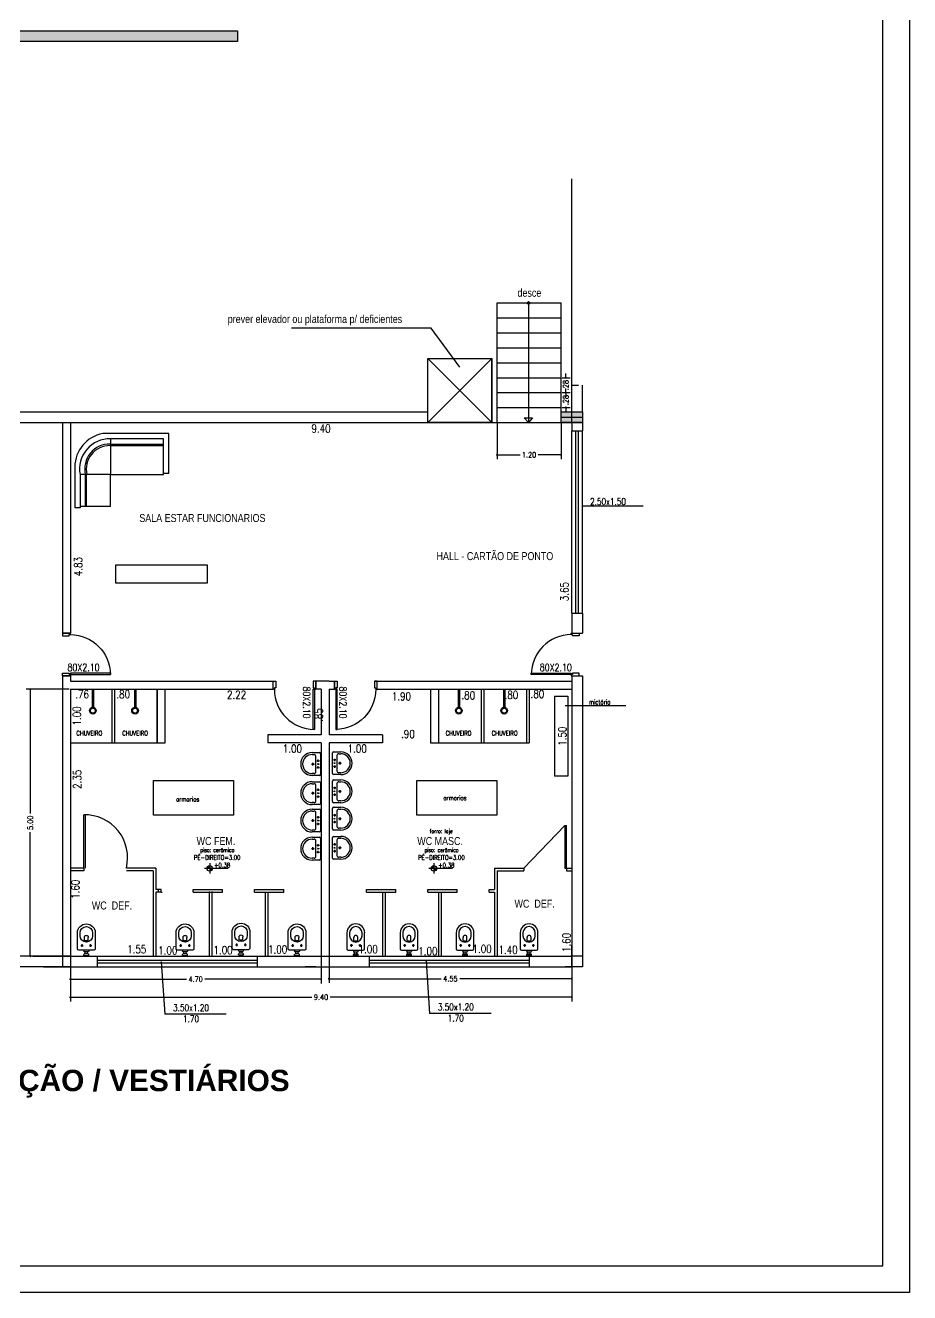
# Model space of a CAD drawing. Extents: x -4780 to 4154, y -1673 to 3208.
# Drawn here: x 701.8 to 718.38, y -482.69 to -458.94 of the extents above; entities that cross this region are included whole.
import ezdxf
from ezdxf.enums import TextEntityAlignment as Align

# ---------------------------------------------------------------- set-up
doc = ezdxf.new("R2010")
doc.units = 0
doc.header["$MEASUREMENT"] = 0
doc.header["$PDMODE"] = 34
doc.linetypes.add('HIDDEN', pattern=[0.375, 0.25, -0.125])
for name, color, linetype in [('BIBLIOT', 1, 'Continuous'), ('COTAS', 5, 'Continuous'), ('FUND-ESTACA20T', 30, 'Continuous'), ('MG', 5, 'Continuous'), ('móveis', 11, 'Continuous'), ('PENA01', 1, 'Continuous'), ('PENA02', 2, 'Continuous'), ('PENA025', 8, 'Continuous'), ('pena06', 4, 'Continuous'), ('PF', 9, 'Continuous'), ('VERMELHA', 10, 'Continuous')]:
    doc.layers.add(name, color=color, linetype=linetype)
doc.layers.add('TEXTO', color=5, linetype='Continuous', lineweight=9)
doc.styles.add('ARIAL', font='txt', dxfattribs={"height": 0.35277})
doc.styles.add('PADRAO_TXT', font='romans.shx')
doc.styles.add('ROMANS', font='romand.shx', dxfattribs={"width": 0.8})
doc.styles.add('STYLE1', font='romand.shx', dxfattribs={"width": 0.8})
doc.dimstyles.new('CORTE100', dxfattribs={"dimtxt": 0.1, "dimasz": 0.04, "dimexe": 0.08, "dimexo": 0.02, "dimgap": 0.05, "dimtad": 0, "dimzin": 4, "dimdsep": 46, "dimtxsty": 'ROMANS', "dimblk1": 'DOT', "dimblk2": 'DOT', "dimsah": 1, "dimcen": 0.09, "dimclrd": 30, "dimclre": 30, "dimclrt": 5, "dimadec": 0, "dimazin": 0, "dimtfac": 1, "dimtofl": 0, "dimtmove": 2, "dimatfit": 3, "dimldrblk": 'DOT', "dimfxl": 1, "dimtolj": 1, "dimtzin": 0, "dimarcsym": 0})
doc.dimstyles.new('INTERNA', dxfattribs={"dimscale": 0, "dimtxt": 0.15, "dimasz": 0.1, "dimexe": 0.1, "dimexo": 0.16, "dimgap": 0.09, "dimtad": 1, "dimzin": 4, "dimdsep": 46, "dimtxsty": 'ROMANS', "dimblk1": 'OBLIQUE', "dimblk2": 'OBLIQUE', "dimsah": 1, "dimcen": 0.09, "dimse1": 1, "dimse2": 1, "dimsd1": 1, "dimsd2": 1, "dimclrd": 4, "dimclre": 4, "dimadec": 0, "dimazin": 0, "dimtfac": 0.666667, "dimtofl": 0, "dimtmove": 2, "dimatfit": 3, "dimldrblk": 'OBLIQUE', "dimfxl": 1, "dimtolj": 1, "dimtzin": 0, "dimarcsym": 0})

# ---------------------------------------------------------------- blocks, each defined once
blk = doc.blocks.new('Lavatpeq')
for p, q in [((-0.193, 0), (0.193, 0)), ((0, -0.012), (0, 0.012)), ((-0.214, -0.156), (-0.214, -0.021)), ((-0.178, -0.156), (-0.178, -0.119)), ((0.143, -0.084), (-0.143, -0.084)), ((-0.041, -0.042), (-0.085, -0.042)), ((-0.063, -0.064), (-0.063, -0.02)), ((0.025, -0.14), (-0.025, -0.14)), ((0.012, -0.042), (-0.012, -0.042)), ((0, -0.054), (0, -0.03)), ((0, -0.165), (0, -0.114)), ((0.085, -0.042), (0.041, -0.042)), ((0.063, -0.064), (0.063, -0.02)), ((0.178, -0.119), (0.178, -0.156)), ((0.214, -0.021), (0.214, -0.156))]:
    blk.add_line(p, q)
for centre, radius in [((-0.063, -0.042), 0.0123), ((0, -0.14), 0.0158), ((0, -0.042), 0.007), ((0, -0.14), 0.00525), ((0.063, -0.042), 0.0123)]:
    blk.add_circle(centre, radius)
for centre, radius, start, end in [((-0.193, -0.021), 0.021, 90, 180), ((0, -0.156), 0.214, 180, 0), ((-0.143, -0.119), 0.035, 90, 180), ((0, -0.156), 0.178, 180, 0), ((0.143, -0.119), 0.035, 0, 90), ((0.193, -0.021), 0.021, 0, 90)]:
    blk.add_arc(centre, radius, start, end)
blk = doc.blocks.new('P7015')
for points in [[(0.025, 0.15), (0.025, 0.9), (0.05, 0.9), (0.05, 0.15)], [(0.05, 0), (0.05, 0.125), (0.025, 0.125), (0.025, 0.15), (0, 0.15), (0, 0)], [(0.75, 0), (0.75, 0.125), (0.775, 0.125), (0.775, 0.15), (0.8, 0.15), (0.8, 0)]]:
    blk.add_lwpolyline(points, close=True)
blk.add_arc((0.025, 0.15), 0.75, 0, 90)
blk = doc.blocks.new('BACIA-5')
for p, q in [((-0.167, 0.438), (-0.167, 0.137)), ((-0.117, 0.438), (-0.117, 0.38)), ((-0.036, 0.292), (-0.036, 0.352)), ((0.036, 0.292), (0.036, 0.352)), ((0.117, 0.38), (0.117, 0.438)), ((0.166, 0.137), (0.166, 0.438)), ((-0.14, 0.11), (0.139, 0.11)), ((-0.058, 0.2), (-0.104, 0.2)), ((-0.081, 0.177), (-0.081, 0.223)), ((-0.045, 0.11), (-0.045, 0.092)), ((-0.045, 0.011), (-0.045, 0.029)), ((0.045, 0.011), (-0.045, 0.011)), ((-0.032, 0.078), (0.032, 0.078)), ((-0.032, 0.042), (0.032, 0.042)), ((-0.023, 0.042), (-0.023, 0.078)), ((0, 0.02), (0, 0)), ((0.022, 0.042), (0.022, 0.078)), ((0.045, 0.11), (0.045, 0.092)), ((0.045, 0.011), (0.045, 0.029)), ((0.104, 0.2), (0.058, 0.2)), ((0.081, 0.177), (0.081, 0.223))]:
    blk.add_line(p, q)
for centre in [(-0.081, 0.2), (0.081, 0.2)]:
    blk.add_circle(centre, 0.009)
for centre, radius, start, end in [((0, 0.438), 0.167, 0, 180), ((0, 0.438), 0.117, 0, 180), ((0, 0.38), 0.117, 180, 0), ((0, 0.352), 0.036, 0, 180), ((0, 0.388), 0.102, 249.3708, 290.6292), ((-0.14, 0.137), 0.027, 180, 270), ((-0.032, 0.092), 0.0135, 180, 270), ((-0.032, 0.029), 0.0135, 90, 180), ((0.032, 0.092), 0.0135, 270, 0), ((0.032, 0.029), 0.0135, 0, 90), ((0.139, 0.137), 0.027, 270, 0)]:
    blk.add_arc(centre, radius, start, end)
blk = doc.blocks.new('*D213')
at = {"layer": 'DEFPOINTS', "color": 0, "linetype": 'Continuous', "transparency": 16777216}
for p in [(712.048, -474.783), (711.948, -476.383), (712.048, -476.383)]:
    blk.add_point(p, dxfattribs=at)
at = {"layer": 'COTAS', "color": 0, "linetype": 'Continuous', "transparency": 16777216, "insert": (711.948, -476.127), "char_height": 0.15, "attachment_point": 5, "rotation": 90, "style": 'ROMANS'}
blk.add_mtext('\\A1;1.60', dxfattribs=at)
blk = doc.blocks.new('_OBLIQUE')
at = {"color": 0, "linetype": 'ByBlock'}
blk.add_line((-0.5, -0.5), (0.5, 0.5), dxfattribs=at)
blk = doc.blocks.new('*D214')
at = {"layer": 'DEFPOINTS', "color": 0, "linetype": 'Continuous', "transparency": 16777216}
for p in [(710.648, -476.264), (710.648, -476.383), (712.048, -476.383)]:
    blk.add_point(p, dxfattribs=at)
at = {"layer": 'COTAS', "color": 0, "linetype": 'Continuous', "transparency": 16777216, "insert": (710.854, -476.264), "char_height": 0.15, "attachment_point": 5, "style": 'ROMANS'}
blk.add_mtext('\\A1;1.40', dxfattribs=at)
blk = doc.blocks.new('*D215')
at = {"layer": 'DEFPOINTS', "color": 0, "linetype": 'Continuous', "transparency": 16777216}
for p in [(702.648, -466.403), (702.648, -471.233), (703.329, -471.233)]:
    blk.add_point(p, dxfattribs=at)
at = {"layer": 'COTAS', "color": 0, "linetype": 'Continuous', "transparency": 16777216, "insert": (702.794, -469.084), "char_height": 0.15, "attachment_point": 5, "rotation": 90, "style": 'ROMANS'}
blk.add_mtext('\\A1;4.83', dxfattribs=at)
blk = doc.blocks.new('DOT')
at = {"layer": 'PENA01', "color": 0, "linetype": 'ByBlock'}
blk.add_line((-0.5, 0), (-1, 0), dxfattribs=at)
at = {"layer": 'PENA01', "color": 0, "linetype": 'ByBlock', "const_width": 0.5}
blk.add_lwpolyline([(-0.25, 0, 1), (0.25, 0, 1)], format="xyb", close=True, dxfattribs=at)
blk = doc.blocks.new('*D216')
at = {"layer": 'COTAS', "color": 30, "linetype": 'Continuous', "lineweight": -2, "transparency": 16777216}
for p, q in [((702.648, -476.403), (702.648, -477.233)), ((712.048, -476.403), (712.048, -477.233)), ((702.688, -477.153), (707.175, -477.153)), ((712.008, -477.153), (707.522, -477.153))]:
    blk.add_line(p, q, dxfattribs=at)
at = {"layer": 'DEFPOINTS', "color": 0, "linetype": 'Continuous', "transparency": 16777216}
for p in [(702.648, -476.383), (712.048, -476.383), (712.048, -477.153)]:
    blk.add_point(p, dxfattribs=at)
at = {"layer": 'COTAS', "color": 30, "linetype": 'Continuous', "lineweight": -2, "transparency": 16777216, "xscale": 0.04, "yscale": 0.04, "zscale": 0.04, "rotation": 180}
blk.add_blockref('DOT', (702.648, -477.153), dxfattribs=at)
at = {"layer": 'COTAS', "color": 30, "linetype": 'Continuous', "lineweight": -2, "transparency": 16777216, "xscale": 0.04, "yscale": 0.04, "zscale": 0.04}
blk.add_blockref('DOT', (712.048, -477.153), dxfattribs=at)
at = {"layer": 'COTAS', "color": 5, "linetype": 'Continuous', "transparency": 16777216, "insert": (707.348, -477.153), "char_height": 0.1, "attachment_point": 5, "style": 'ROMANS'}
blk.add_mtext('\\A1;9.40', dxfattribs=at)
blk = doc.blocks.new('*D217')
at = {"layer": 'DEFPOINTS', "color": 0, "linetype": 'Continuous', "transparency": 16777216}
for p in [(702.648, -466.383), (712.048, -466.383), (712.048, -466.661)]:
    blk.add_point(p, dxfattribs=at)
at = {"layer": 'COTAS', "color": 0, "linetype": 'Continuous', "transparency": 16777216, "insert": (707.348, -466.496), "char_height": 0.15, "attachment_point": 5, "style": 'ROMANS'}
blk.add_mtext('\\A1;9.40', dxfattribs=at)
blk = doc.blocks.new('*D218')
at = {"layer": 'DEFPOINTS', "color": 0, "linetype": 'Continuous', "transparency": 16777216}
for p in [(712.048, -467.583), (711.689, -471.233), (712.048, -471.233)]:
    blk.add_point(p, dxfattribs=at)
at = {"layer": 'COTAS', "color": 0, "linetype": 'Continuous', "transparency": 16777216, "insert": (711.91, -469.552), "char_height": 0.15, "attachment_point": 5, "rotation": 90, "style": 'ROMANS'}
blk.add_mtext('\\A1;3.65', dxfattribs=at)
blk = doc.blocks.new('*D219')
at = {"layer": 'COTAS', "color": 30, "linetype": 'Continuous', "lineweight": -2, "transparency": 16777216}
for p, q in [((702.628, -471.383), (701.818, -471.383)), ((701.898, -471.423), (701.898, -473.709)), ((701.898, -476.343), (701.898, -474.057)), ((702.628, -476.383), (701.818, -476.383))]:
    blk.add_line(p, q, dxfattribs=at)
at = {"layer": 'DEFPOINTS', "color": 0, "linetype": 'Continuous', "transparency": 16777216}
for p in [(702.648, -471.383), (701.898, -476.383), (702.648, -476.383)]:
    blk.add_point(p, dxfattribs=at)
at = {"layer": 'COTAS', "color": 30, "linetype": 'Continuous', "lineweight": -2, "transparency": 16777216, "xscale": 0.04, "yscale": 0.04, "zscale": 0.04}
for p, rotation in [((701.898, -471.383), 90), ((701.898, -476.383), 270)]:
    blk.add_blockref('DOT', p, dxfattribs=dict(at, rotation=rotation))
at = {"layer": 'COTAS', "color": 5, "linetype": 'Continuous', "transparency": 16777216, "insert": (701.898, -473.883), "char_height": 0.1, "attachment_point": 5, "rotation": 90, "style": 'ROMANS'}
blk.add_mtext('\\A1;5.00', dxfattribs=at)
blk = doc.blocks.new('*D220')
at = {"layer": 'COTAS', "color": 30, "linetype": 'Continuous', "lineweight": -2, "transparency": 16777216}
for p, q in [((702.648, -476.603), (702.648, -476.895)), ((707.348, -476.603), (707.348, -476.895)), ((702.688, -476.815), (704.825, -476.815)), ((707.308, -476.815), (705.172, -476.815))]:
    blk.add_line(p, q, dxfattribs=at)
at = {"layer": 'DEFPOINTS', "color": 0, "linetype": 'Continuous', "transparency": 16777216}
for p in [(702.648, -476.583), (707.348, -476.583), (707.348, -476.815)]:
    blk.add_point(p, dxfattribs=at)
at = {"layer": 'COTAS', "color": 30, "linetype": 'Continuous', "lineweight": -2, "transparency": 16777216, "xscale": 0.04, "yscale": 0.04, "zscale": 0.04, "rotation": 180}
blk.add_blockref('DOT', (702.648, -476.815), dxfattribs=at)
at = {"layer": 'COTAS', "color": 30, "linetype": 'Continuous', "lineweight": -2, "transparency": 16777216, "xscale": 0.04, "yscale": 0.04, "zscale": 0.04}
blk.add_blockref('DOT', (707.348, -476.815), dxfattribs=at)
at = {"layer": 'COTAS', "color": 5, "linetype": 'Continuous', "transparency": 16777216, "insert": (704.998, -476.815), "char_height": 0.1, "attachment_point": 5, "style": 'ROMANS'}
blk.add_mtext('\\A1;4.70', dxfattribs=at)
blk = doc.blocks.new('*D221')
at = {"layer": 'COTAS', "color": 30, "linetype": 'Continuous', "lineweight": -2, "transparency": 16777216}
for p, q in [((707.498, -476.603), (707.498, -476.886)), ((712.048, -476.603), (712.048, -476.886)), ((707.538, -476.806), (709.6, -476.806)), ((712.008, -476.806), (709.947, -476.806))]:
    blk.add_line(p, q, dxfattribs=at)
at = {"layer": 'DEFPOINTS', "color": 0, "linetype": 'Continuous', "transparency": 16777216}
for p in [(707.498, -476.583), (712.048, -476.583), (712.048, -476.806)]:
    blk.add_point(p, dxfattribs=at)
at = {"layer": 'COTAS', "color": 30, "linetype": 'Continuous', "lineweight": -2, "transparency": 16777216, "xscale": 0.04, "yscale": 0.04, "zscale": 0.04, "rotation": 180}
blk.add_blockref('DOT', (707.498, -476.806), dxfattribs=at)
at = {"layer": 'COTAS', "color": 30, "linetype": 'Continuous', "lineweight": -2, "transparency": 16777216, "xscale": 0.04, "yscale": 0.04, "zscale": 0.04}
blk.add_blockref('DOT', (712.048, -476.806), dxfattribs=at)
at = {"layer": 'COTAS', "color": 5, "linetype": 'Continuous', "transparency": 16777216, "insert": (709.773, -476.806), "char_height": 0.1, "attachment_point": 5, "style": 'ROMANS'}
blk.add_mtext('\\A1;4.55', dxfattribs=at)
blk = doc.blocks.new('*D222')
at = {"layer": 'DEFPOINTS', "color": 0, "linetype": 'Continuous', "transparency": 16777216}
for p in [(704.248, -476.383), (705.248, -476.183), (705.248, -476.383)]:
    blk.add_point(p, dxfattribs=at)
at = {"layer": 'COTAS', "color": 0, "linetype": 'Continuous', "transparency": 16777216, "insert": (704.475, -476.277), "char_height": 0.15, "attachment_point": 5, "style": 'ROMANS'}
blk.add_mtext('\\A1;1.00', dxfattribs=at)
blk = doc.blocks.new('*D223')
at = {"layer": 'DEFPOINTS', "color": 0, "linetype": 'Continuous', "transparency": 16777216}
for p in [(705.298, -476.383), (706.298, -476.235), (706.298, -476.383)]:
    blk.add_point(p, dxfattribs=at)
at = {"layer": 'COTAS', "color": 0, "linetype": 'Continuous', "transparency": 16777216, "insert": (705.511, -476.27), "char_height": 0.15, "attachment_point": 5, "style": 'ROMANS'}
blk.add_mtext('\\A1;1.00', dxfattribs=at)
blk = doc.blocks.new('*D224')
at = {"layer": 'DEFPOINTS', "color": 0, "linetype": 'Continuous', "transparency": 16777216}
for p in [(706.348, -476.383), (707.348, -476.183), (707.348, -476.383)]:
    blk.add_point(p, dxfattribs=at)
at = {"layer": 'COTAS', "color": 0, "linetype": 'Continuous', "transparency": 16777216, "insert": (706.534, -476.257), "char_height": 0.15, "attachment_point": 5, "style": 'ROMANS'}
blk.add_mtext('\\A1;1.00', dxfattribs=at)
blk = doc.blocks.new('*D225')
at = {"layer": 'DEFPOINTS', "color": 0, "linetype": 'Continuous', "transparency": 16777216}
for p in [(702.648, -472.383), (702.648, -474.733), (702.797, -474.733)]:
    blk.add_point(p, dxfattribs=at)
at = {"layer": 'COTAS', "color": 0, "linetype": 'Continuous', "transparency": 16777216, "insert": (702.778, -473.07), "char_height": 0.15, "attachment_point": 5, "rotation": 90, "style": 'ROMANS'}
blk.add_mtext('\\A1;2.35', dxfattribs=at)
blk = doc.blocks.new('*D226')
at = {"layer": 'DEFPOINTS', "color": 0, "linetype": 'Continuous', "transparency": 16777216}
for p in [(702.648, -471.383), (702.648, -472.383), (702.773, -472.383)]:
    blk.add_point(p, dxfattribs=at)
at = {"layer": 'COTAS', "color": 0, "linetype": 'Continuous', "transparency": 16777216, "insert": (702.771, -471.882), "char_height": 0.15, "attachment_point": 5, "rotation": 90, "style": 'ROMANS'}
blk.add_mtext('\\A1;1.00', dxfattribs=at)
blk = doc.blocks.new('*D227')
at = {"layer": 'DEFPOINTS', "color": 0, "linetype": 'Continuous', "transparency": 16777216}
for p in [(702.668, -471.383), (703.428, -471.383), (703.428, -471.488)]:
    blk.add_point(p, dxfattribs=at)
at = {"layer": 'COTAS', "color": 0, "linetype": 'Continuous', "transparency": 16777216, "insert": (702.87, -471.475), "char_height": 0.15, "attachment_point": 5, "style": 'ROMANS'}
blk.add_mtext('\\A1;.76', dxfattribs=at)
blk = doc.blocks.new('*D228')
at = {"layer": 'DEFPOINTS', "color": 0, "linetype": 'Continuous', "transparency": 16777216}
for p in [(703.478, -471.383), (704.278, -471.383), (704.278, -471.383)]:
    blk.add_point(p, dxfattribs=at)
at = {"layer": 'COTAS', "color": 0, "linetype": 'Continuous', "transparency": 16777216, "insert": (703.639, -471.475), "char_height": 0.15, "attachment_point": 5, "style": 'ROMANS'}
blk.add_mtext('\\A1;.80', dxfattribs=at)
blk = doc.blocks.new('*D229')
at = {"layer": 'DEFPOINTS', "color": 0, "linetype": 'Continuous', "transparency": 16777216}
for p in [(705.128, -471.383), (707.348, -471.383), (707.348, -471.604)]:
    blk.add_point(p, dxfattribs=at)
at = {"layer": 'COTAS', "color": 0, "linetype": 'Continuous', "transparency": 16777216, "insert": (705.764, -471.485), "char_height": 0.15, "attachment_point": 5, "style": 'ROMANS'}
blk.add_mtext('\\A1;2.22', dxfattribs=at)
blk = doc.blocks.new('*D230')
at = {"layer": 'DEFPOINTS', "color": 0, "linetype": 'Continuous', "transparency": 16777216}
for p in [(707.498, -471.383), (709.398, -471.383), (709.398, -471.621)]:
    blk.add_point(p, dxfattribs=at)
at = {"layer": 'COTAS', "color": 0, "linetype": 'Continuous', "transparency": 16777216, "insert": (708.855, -471.515), "char_height": 0.15, "attachment_point": 5, "style": 'ROMANS'}
blk.add_mtext('\\A1;1.90', dxfattribs=at)
blk = doc.blocks.new('*D231')
at = {"layer": 'DEFPOINTS', "color": 0, "linetype": 'Continuous', "transparency": 16777216}
for p in [(709.548, -471.383), (710.348, -471.383), (710.348, -471.722)]:
    blk.add_point(p, dxfattribs=at)
at = {"layer": 'COTAS', "color": 0, "linetype": 'Continuous', "transparency": 16777216, "insert": (710.108, -471.496), "char_height": 0.15, "attachment_point": 5, "style": 'ROMANS'}
blk.add_mtext('\\A1;.80', dxfattribs=at)
blk = doc.blocks.new('*D232')
at = {"layer": 'DEFPOINTS', "color": 0, "linetype": 'Continuous', "transparency": 16777216}
for p in [(710.398, -471.383), (711.198, -471.383), (711.198, -471.569)]:
    blk.add_point(p, dxfattribs=at)
at = {"layer": 'COTAS', "color": 0, "linetype": 'Continuous', "transparency": 16777216, "insert": (710.917, -471.487), "char_height": 0.15, "attachment_point": 5, "style": 'ROMANS'}
blk.add_mtext('\\A1;.80', dxfattribs=at)
blk = doc.blocks.new('*D233')
at = {"layer": 'DEFPOINTS', "color": 0, "linetype": 'Continuous', "transparency": 16777216}
for p in [(702.648, -476.383), (704.198, -476.192), (704.198, -476.383)]:
    blk.add_point(p, dxfattribs=at)
at = {"layer": 'COTAS', "color": 0, "linetype": 'Continuous', "transparency": 16777216, "insert": (703.893, -476.253), "char_height": 0.15, "attachment_point": 5, "style": 'ROMANS'}
blk.add_mtext('\\A1;1.55', dxfattribs=at)
blk = doc.blocks.new('*D234')
at = {"layer": 'DEFPOINTS', "color": 0, "linetype": 'Continuous', "transparency": 16777216}
for p in [(707.498, -476.383), (708.498, -476.198), (708.498, -476.383)]:
    blk.add_point(p, dxfattribs=at)
at = {"layer": 'COTAS', "color": 0, "linetype": 'Continuous', "transparency": 16777216, "insert": (708.232, -476.252), "char_height": 0.15, "attachment_point": 5, "style": 'ROMANS'}
blk.add_mtext('\\A1;1.00', dxfattribs=at)
blk = doc.blocks.new('*D235')
at = {"layer": 'DEFPOINTS', "color": 0, "linetype": 'Continuous', "transparency": 16777216}
for p in [(708.548, -476.383), (709.548, -476.182), (709.548, -476.383)]:
    blk.add_point(p, dxfattribs=at)
at = {"layer": 'COTAS', "color": 0, "linetype": 'Continuous', "transparency": 16777216, "insert": (709.351, -476.291), "char_height": 0.15, "attachment_point": 5, "style": 'ROMANS'}
blk.add_mtext('\\A1;1.00', dxfattribs=at)
blk = doc.blocks.new('*D236')
at = {"layer": 'DEFPOINTS', "color": 0, "linetype": 'Continuous', "transparency": 16777216}
for p in [(709.598, -476.383), (710.598, -476.182), (710.598, -476.383)]:
    blk.add_point(p, dxfattribs=at)
at = {"layer": 'COTAS', "color": 0, "linetype": 'Continuous', "transparency": 16777216, "insert": (710.367, -476.246), "char_height": 0.15, "attachment_point": 5, "style": 'ROMANS'}
blk.add_mtext('\\A1;1.00', dxfattribs=at)
blk = doc.blocks.new('*D237')
at = {"layer": 'DEFPOINTS', "color": 0, "linetype": 'Continuous', "transparency": 16777216}
for p in [(702.648, -474.783), (702.744, -474.783), (702.648, -476.383)]:
    blk.add_point(p, dxfattribs=at)
at = {"layer": 'COTAS', "color": 0, "linetype": 'Continuous', "transparency": 16777216, "insert": (702.742, -475.13), "char_height": 0.15, "attachment_point": 5, "rotation": 90, "style": 'ROMANS'}
blk.add_mtext('\\A1;1.60', dxfattribs=at)
blk = doc.blocks.new('*D238')
at = {"layer": 'COTAS', "color": 30, "linetype": 'Continuous', "lineweight": -2, "transparency": 16777216}
for p, q in [((710.648, -466.403), (710.648, -467.068)), ((711.848, -466.403), (711.848, -467.068)), ((710.688, -466.988), (711.08, -466.988)), ((711.808, -466.988), (711.417, -466.988))]:
    blk.add_line(p, q, dxfattribs=at)
at = {"layer": 'DEFPOINTS', "color": 0, "linetype": 'Continuous', "transparency": 16777216}
for p in [(710.648, -466.383), (711.848, -466.383), (711.848, -466.988)]:
    blk.add_point(p, dxfattribs=at)
at = {"layer": 'COTAS', "color": 30, "linetype": 'Continuous', "lineweight": -2, "transparency": 16777216, "xscale": 0.04, "yscale": 0.04, "zscale": 0.04, "rotation": 180}
blk.add_blockref('DOT', (710.648, -466.988), dxfattribs=at)
at = {"layer": 'COTAS', "color": 30, "linetype": 'Continuous', "lineweight": -2, "transparency": 16777216, "xscale": 0.04, "yscale": 0.04, "zscale": 0.04}
blk.add_blockref('DOT', (711.848, -466.988), dxfattribs=at)
at = {"layer": 'COTAS', "color": 5, "linetype": 'Continuous', "transparency": 16777216, "insert": (711.248, -466.988), "char_height": 0.1, "attachment_point": 5, "style": 'ROMANS'}
blk.add_mtext('\\A1;1.20', dxfattribs=at)
blk = doc.blocks.new('*D239')
at = {"layer": 'DEFPOINTS', "color": 0, "linetype": 'Continuous', "transparency": 16777216}
for p in [(707.274, -471.383), (707.348, -471.383), (707.348, -472.233)]:
    blk.add_point(p, dxfattribs=at)
at = {"layer": 'COTAS', "color": 0, "linetype": 'Continuous', "transparency": 16777216, "insert": (707.304, -471.865), "char_height": 0.15, "attachment_point": 5, "rotation": 90, "style": 'ROMANS'}
blk.add_mtext('\\A1;.85', dxfattribs=at)
blk = doc.blocks.new('*D240')
at = {"layer": 'DEFPOINTS', "color": 0, "linetype": 'Continuous', "transparency": 16777216}
for p in [(706.348, -472.383), (707.348, -472.383), (707.348, -472.495)]:
    blk.add_point(p, dxfattribs=at)
at = {"layer": 'COTAS', "color": 0, "linetype": 'Continuous', "transparency": 16777216, "insert": (706.811, -472.495), "char_height": 0.15, "attachment_point": 5, "style": 'ROMANS'}
blk.add_mtext('\\A1;1.00', dxfattribs=at)
blk = doc.blocks.new('*D241')
at = {"layer": 'DEFPOINTS', "color": 0, "linetype": 'Continuous', "transparency": 16777216}
for p in [(707.498, -472.383), (708.498, -472.383), (708.498, -472.495)]:
    blk.add_point(p, dxfattribs=at)
at = {"layer": 'COTAS', "color": 0, "linetype": 'Continuous', "transparency": 16777216, "insert": (708.026, -472.495), "char_height": 0.15, "attachment_point": 5, "style": 'ROMANS'}
blk.add_mtext('\\A1;1.00', dxfattribs=at)
blk = doc.blocks.new('*D242')
at = {"layer": 'DEFPOINTS', "color": 0, "linetype": 'Continuous', "transparency": 16777216}
for p in [(711.248, -471.383), (712.048, -471.383), (712.048, -471.503)]:
    blk.add_point(p, dxfattribs=at)
at = {"layer": 'COTAS', "color": 0, "linetype": 'Continuous', "transparency": 16777216, "insert": (711.404, -471.471), "char_height": 0.15, "attachment_point": 5, "style": 'ROMANS'}
blk.add_mtext('\\A1;.80', dxfattribs=at)
blk = doc.blocks.new('*D243')
at = {"layer": 'DEFPOINTS', "color": 0, "linetype": 'Continuous', "transparency": 16777216}
for p in [(709.398, -472.082), (708.498, -472.233), (709.398, -472.383)]:
    blk.add_point(p, dxfattribs=at)
at = {"layer": 'COTAS', "color": 0, "linetype": 'Continuous', "transparency": 16777216, "insert": (708.977, -472.221), "char_height": 0.15, "attachment_point": 5, "style": 'ROMANS'}
blk.add_mtext('\\A1;.90', dxfattribs=at)
blk = doc.blocks.new('*D244')
at = {"layer": 'DEFPOINTS', "color": 0, "linetype": 'Continuous', "transparency": 16777216}
for p in [(711.976, -471.512), (711.859, -473.012), (711.976, -473.012)]:
    blk.add_point(p, dxfattribs=at)
at = {"layer": 'COTAS', "color": 0, "linetype": 'Continuous', "transparency": 16777216, "insert": (711.872, -472.262), "char_height": 0.15, "attachment_point": 5, "rotation": 90, "style": 'ROMANS'}
blk.add_mtext('\\A1;1.50', dxfattribs=at)
blk = doc.blocks.new('*D245')
at = {"layer": 'COTAS', "color": 30, "linetype": 'Continuous', "lineweight": -2, "transparency": 16777216}
for p, q in [((711.868, -465.823), (712.015, -465.823)), ((711.935, -465.783), (711.935, -465.743)), ((711.868, -466.103), (712.015, -466.103)), ((711.935, -466.143), (711.935, -466.183))]:
    blk.add_line(p, q, dxfattribs=at)
at = {"layer": 'DEFPOINTS', "color": 0, "linetype": 'Continuous', "transparency": 16777216}
for p in [(711.848, -465.823), (711.935, -465.823), (711.848, -466.103)]:
    blk.add_point(p, dxfattribs=at)
at = {"layer": 'COTAS', "color": 30, "linetype": 'Continuous', "lineweight": -2, "transparency": 16777216, "xscale": 0.04, "yscale": 0.04, "zscale": 0.04}
for p, rotation in [((711.935, -465.823), 270), ((711.935, -466.103), 90)]:
    blk.add_blockref('DOT', p, dxfattribs=dict(at, rotation=rotation))
at = {"layer": 'COTAS', "color": 5, "linetype": 'Continuous', "transparency": 16777216, "insert": (711.935, -465.963), "char_height": 0.1, "attachment_point": 5, "rotation": 90, "style": 'ROMANS'}
blk.add_mtext('\\A1;.28', dxfattribs=at)
blk = doc.blocks.new('*D246')
at = {"layer": 'COTAS', "color": 30, "linetype": 'Continuous', "lineweight": -2, "transparency": 16777216}
for p, q in [((711.868, -465.543), (712.015, -465.543)), ((711.935, -465.503), (711.935, -465.463)), ((711.868, -465.823), (712.015, -465.823)), ((711.935, -465.863), (711.935, -465.903))]:
    blk.add_line(p, q, dxfattribs=at)
at = {"layer": 'DEFPOINTS', "color": 0, "linetype": 'Continuous', "transparency": 16777216}
for p in [(711.848, -465.543), (711.935, -465.543), (711.848, -465.823)]:
    blk.add_point(p, dxfattribs=at)
at = {"layer": 'COTAS', "color": 30, "linetype": 'Continuous', "lineweight": -2, "transparency": 16777216, "xscale": 0.04, "yscale": 0.04, "zscale": 0.04}
for p, rotation in [((711.935, -465.543), 270), ((711.935, -465.823), 90)]:
    blk.add_blockref('DOT', p, dxfattribs=dict(at, rotation=rotation))
at = {"layer": 'COTAS', "color": 5, "linetype": 'Continuous', "transparency": 16777216, "insert": (711.935, -465.683), "char_height": 0.1, "attachment_point": 5, "rotation": 90, "style": 'ROMANS'}
blk.add_mtext('\\A1;.28', dxfattribs=at)

msp = doc.modelspace()

# ---------------------------------------------------------------- hatches: boundary and pattern name
at = {"layer": 'COTAS', "linetype": 'Continuous'}
msp.add_hatch(color=256, dxfattribs=at).paths.add_polyline_path([(705.783, -459.041), (686.383, -459.041), (686.383, -459.241), (705.783, -459.241)])
at = {"layer": 'FUND-ESTACA20T', "linetype": 'Continuous'}
h = msp.add_hatch(color=256, dxfattribs=at)
h.paths.add_polyline_path([(712.048, -466.183), (712.048, -466.283), (712.248, -466.283), (712.248, -466.183)])
h.paths.add_polyline_path([(712.048, -466.283), (712.048, -466.383), (712.248, -466.383), (712.248, -466.283)])
h.paths.add_polyline_path([(711.848, -466.283), (711.848, -466.383), (712.048, -466.383), (712.048, -466.283)])
h.paths.add_polyline_path([(711.848, -466.183), (711.848, -466.283), (712.048, -466.283), (712.048, -466.183)])
at = {"layer": 'PENA01'}
h = msp.add_hatch(color=256, dxfattribs=at)
h.paths.add_polyline_path([(705.21, -474.74), (705.26, -474.74), (705.261, -474.738), (705.261, -474.689, 0.414214)])
h.paths.add_polyline_path([(705.261, -474.74), (705.261, -474.791, 0.414214), (705.312, -474.74)])
h = msp.add_hatch(color=256, dxfattribs=at)
h.paths.add_polyline_path([(709.413, -474.74), (709.462, -474.74), (709.464, -474.738), (709.464, -474.689, 0.414214)])
h.paths.add_polyline_path([(709.464, -474.74), (709.464, -474.791, 0.414214), (709.515, -474.74)])
at = {"layer": 'VERMELHA'}
for points in [[(712.248, -467.943, 1), (712.248, -467.965, 1)], [(704.352, -476.478, 1), (704.352, -476.5, 1)], [(709.315, -476.464, 1), (709.315, -476.486, 1)]]:
    msp.add_hatch(color=256, dxfattribs=at).paths.add_polyline_path(points)

# ---------------------------------------------------------------- linework, layer by layer
at = {"layer": 'BIBLIOT'}
for p, q in [((703.057, -471.383), (703.057, -471.722)), ((703.082, -471.383), (703.082, -471.722)), ((703.848, -471.383), (703.848, -471.722)), ((703.873, -471.383), (703.873, -471.722)), ((709.918, -471.383), (709.918, -471.722)), ((709.943, -471.383), (709.943, -471.722)), ((710.768, -471.383), (710.768, -471.722)), ((710.793, -471.383), (710.793, -471.722)), ((711.726, -471.512), (711.976, -471.512)), ((711.726, -471.512), (711.726, -473.012)), ((711.976, -471.512), (711.976, -473.012)), ((711.976, -473.012), (711.726, -473.012))]:
    msp.add_line(p, q, dxfattribs=at)
for centre, radius in [((703.07, -471.783), 0.0629), ((703.07, -471.783), 0.0462), ((703.861, -471.783), 0.0629), ((703.861, -471.783), 0.0462), ((709.931, -471.783), 0.0629), ((709.931, -471.783), 0.0462), ((710.781, -471.783), 0.0629), ((710.781, -471.783), 0.0462)]:
    msp.add_circle(centre, radius, dxfattribs=at)
at = {"layer": 'COTAS', "linetype": 'Continuous'}
for p, q in [((686.383, -459.041), (705.783, -459.041)), ((705.783, -459.041), (705.783, -459.241)), ((705.783, -459.241), (686.383, -459.241)), ((712.048, -465.683), (712.048, -461.816)), ((710.648, -466.383), (710.648, -464.143)), ((710.648, -464.143), (711.848, -464.143)), ((711.239, -464.143), (711.239, -466.383)), ((711.848, -466.183), (711.848, -464.143)), ((710.648, -464.423), (711.848, -464.423)), ((709.415, -464.615), (706.792, -464.615)), ((709.948, -465.349), (709.415, -464.615)), ((710.648, -464.703), (711.848, -464.703)), ((710.648, -464.983), (711.848, -464.983)), ((709.348, -465.183), (710.548, -465.183)), ((709.348, -466.383), (709.348, -465.183)), ((709.348, -465.183), (710.548, -466.383)), ((710.548, -465.183), (709.348, -466.383)), ((710.548, -465.183), (710.548, -466.383)), ((710.548, -466.383), (710.548, -465.183)), ((710.648, -465.263), (711.848, -465.263)), ((710.648, -465.543), (711.848, -465.543)), ((710.648, -465.823), (711.848, -465.823)), ((711.848, -466.103), (711.848, -465.823)), ((710.648, -466.103), (711.848, -466.103)), ((710.548, -466.383), (709.348, -466.383)), ((710.648, -466.383), (710.648, -466.183)), ((710.648, -466.383), (711.848, -466.383)), ((711.239, -466.383), (711.156, -466.293)), ((711.156, -466.293), (711.313, -466.293)), ((711.313, -466.293), (711.239, -466.383)), ((711.848, -466.383), (711.848, -466.183)), ((703.428, -471.383), (703.428, -472.383)), ((703.478, -471.383), (703.478, -472.383)), ((704.278, -471.383), (704.278, -472.383)), ((710.348, -471.383), (710.348, -472.383)), ((710.398, -471.383), (710.398, -472.383)), ((711.198, -471.383), (711.198, -472.383)), ((711.248, -471.383), (711.248, -472.383)), ((711.927, -471.686), (713.061, -471.686)), ((702.648, -472.383), (704.278, -472.383)), ((709.398, -472.383), (711.248, -472.383)), ((704.209, -473.094), (705.709, -473.094)), ((704.209, -473.744), (704.209, -473.094)), ((705.709, -473.094), (705.709, -473.744)), ((709.142, -473.094), (710.642, -473.094)), ((709.142, -473.744), (709.142, -473.094)), ((710.642, -473.094), (710.642, -473.744)), ((705.709, -473.744), (704.209, -473.744)), ((710.642, -473.744), (709.142, -473.744)), ((711.918, -473.933), (711.148, -474.733))]:
    msp.add_line(p, q, dxfattribs=at)
msp.add_circle((711.239, -464.143), 0.0244, dxfattribs=at)
at = {"layer": 'FUND-ESTACA20T', "linetype": 'Continuous'}
for p, q in [((711.848, -466.183), (712.248, -466.183)), ((711.848, -466.383), (711.848, -466.183)), ((711.848, -466.283), (712.248, -466.283)), ((712.248, -466.383), (711.848, -466.383)), ((712.048, -466.383), (712.048, -466.183)), ((712.248, -466.183), (712.248, -466.383)), ((701.948, -476.383), (702.148, -476.383)), ((707.048, -476.383), (707.248, -476.383)), ((712.048, -476.583), (712.048, -476.183)), ((702.148, -476.583), (701.948, -476.583)), ((707.248, -476.583), (707.048, -476.583))]:
    msp.add_line(p, q, dxfattribs=at)
at = {"layer": 'MG'}
for p, q in [((718.382, -427.821), (718.382, -482.689)), ((718.382, -482.689), (630.696, -482.689))]:
    msp.add_line(p, q, dxfattribs=at)
at = {"layer": 'móveis'}
for p, q in [((704.496, -466.589), (703.255, -466.589)), ((704.496, -467.335), (704.496, -466.589)), ((703.402, -466.688), (703.402, -467.36)), ((704.397, -466.688), (703.402, -466.688)), ((703.402, -466.788), (704.397, -466.788)), ((703.402, -466.813), (704.397, -466.813)), ((704.397, -467.36), (704.397, -466.688)), ((704.397, -467.36), (704.397, -466.688)), ((702.73, -467.213), (702.73, -467.983)), ((703.402, -467.36), (702.83, -467.36)), ((702.83, -467.36), (702.83, -467.983)), ((702.93, -467.958), (702.93, -467.36)), ((702.954, -467.958), (702.954, -467.36)), ((703.402, -467.36), (704.397, -467.36)), ((703.402, -467.958), (703.402, -467.36)), ((704.397, -467.335), (704.496, -467.335)), ((702.83, -467.983), (702.73, -467.983)), ((703.402, -467.958), (702.83, -467.958))]:
    msp.add_line(p, q, dxfattribs=at)
msp.add_lwpolyline([(703.5, -469.048), (705.214, -469.048), (705.214, -469.391), (703.5, -469.391)], close=True, dxfattribs=at)
for centre, radius, start, end in [((703.379, -467.226), 0.649, 101.0978, 178.8574), ((703.388, -467.255), 0.567, 88.5368, 190.6537), ((703.388, -467.257), 0.471, 88.8689, 192.6368), ((703.388, -467.258), 0.442, 89.0007, 193.383)]:
    msp.add_arc(centre, radius, start, end, dxfattribs=at)
at = {"layer": 'PENA01'}
for p, q in [((712.048, -469.954), (712.048, -466.538)), ((712.248, -469.954), (712.248, -466.538)), ((713.387, -467.954), (712.237, -467.954)), ((705.261, -474.642), (705.261, -474.837)), ((709.464, -474.642), (709.464, -474.837)), ((705.608, -474.74), (705.165, -474.74)), ((705.26, -474.74), (705.261, -474.738)), ((709.811, -474.74), (709.367, -474.74)), ((709.462, -474.74), (709.464, -474.738)), ((703.148, -476.383), (706.148, -476.383)), ((708.248, -476.383), (711.248, -476.383)), ((703.148, -476.583), (706.148, -476.583)), ((704.352, -476.489), (704.421, -477.469)), ((708.248, -476.583), (711.248, -476.583)), ((709.316, -476.475), (709.384, -477.455)), ((705.571, -477.469), (704.421, -477.469)), ((710.534, -477.455), (709.384, -477.455))]:
    msp.add_line(p, q, dxfattribs=at)
for centre in [(705.261, -474.74), (709.464, -474.74)]:
    msp.add_circle(centre, 0.0511, dxfattribs=at)
at = {"layer": 'PENA02'}
for p, q in [((712.122, -469.954), (712.122, -466.538)), ((712.172, -469.954), (712.172, -466.538)), ((702.898, -474.733), (702.898, -473.733)), ((702.928, -473.733), (702.928, -474.733)), ((711.918, -473.933), (711.918, -474.733)), ((711.918, -473.933), (711.948, -473.933)), ((711.948, -474.733), (711.948, -473.933)), ((711.918, -474.733), (711.948, -474.733)), ((704.348, -475.183), (704.368, -475.183)), ((703.148, -476.456), (706.148, -476.456)), ((703.148, -476.506), (706.148, -476.506)), ((708.248, -476.456), (711.248, -476.456)), ((708.248, -476.506), (711.248, -476.506))]:
    msp.add_line(p, q, dxfattribs=at)
msp.add_arc((702.913, -474.541), 0.808, 346.2561, 91.0635, dxfattribs=at)
at = {"layer": 'pena06'}
for p, q in [((712.048, -466.183), (712.048, -465.683)), ((712.248, -466.183), (712.248, -465.683)), ((699.348, -466.183), (702.065, -466.183)), ((699.348, -466.383), (702.065, -466.383)), ((702.065, -466.183), (703.048, -466.183)), ((702.065, -466.383), (703.048, -466.383)), ((702.498, -466.383), (702.498, -470.333)), ((702.648, -466.383), (702.648, -470.333)), ((703.048, -466.183), (709.098, -466.183)), ((703.048, -466.383), (710.648, -466.383)), ((709.098, -466.183), (709.348, -466.183)), ((711.848, -466.183), (712.248, -466.183)), ((711.848, -466.383), (712.248, -466.383)), ((712.048, -466.383), (712.048, -466.538)), ((712.248, -466.183), (712.248, -466.538)), ((712.048, -466.538), (712.248, -466.538)), ((712.048, -469.954), (712.048, -470.333)), ((712.048, -469.954), (712.248, -469.954)), ((712.248, -469.954), (712.248, -470.333)), ((702.498, -470.333), (702.648, -470.333)), ((702.498, -470.333), (702.648, -470.333)), ((712.048, -470.333), (712.248, -470.333)), ((702.498, -471.133), (702.648, -471.133)), ((702.498, -471.133), (702.648, -471.133)), ((702.498, -471.133), (702.498, -476.583)), ((702.648, -471.133), (702.648, -471.233)), ((712.048, -471.133), (712.048, -476.583)), ((712.048, -471.133), (712.248, -471.133)), ((712.248, -471.133), (712.248, -474.483)), ((702.648, -471.233), (706.498, -471.233)), ((702.648, -471.383), (705.128, -471.383)), ((702.648, -471.383), (702.648, -476.583)), ((704.278, -472.383), (704.278, -471.383)), ((704.428, -472.383), (704.428, -471.383)), ((705.128, -471.383), (706.473, -471.383)), ((707.248, -471.233), (707.248, -471.383)), ((707.498, -471.233), (707.248, -471.233)), ((707.348, -471.383), (707.248, -471.383)), ((707.348, -471.383), (707.348, -472.233)), ((707.498, -471.233), (707.598, -471.233)), ((707.498, -471.383), (707.498, -472.233)), ((707.498, -471.383), (707.598, -471.383)), ((707.598, -471.233), (707.598, -471.383)), ((708.348, -471.233), (712.048, -471.233)), ((708.373, -471.383), (712.048, -471.383)), ((709.398, -471.383), (709.398, -472.383)), ((709.398, -471.383), (709.398, -472.383)), ((709.548, -471.383), (709.548, -472.383)), ((706.348, -472.233), (706.348, -472.383)), ((707.348, -472.233), (706.348, -472.233)), ((708.498, -472.233), (707.498, -472.233)), ((708.498, -472.233), (708.498, -472.383)), ((704.278, -472.383), (704.428, -472.383)), ((707.348, -472.383), (706.348, -472.383)), ((707.348, -472.383), (707.348, -473.998)), ((708.498, -472.383), (707.498, -472.383)), ((707.498, -472.383), (707.498, -473.998)), ((712.048, -473.583), (712.048, -476.583)), ((707.348, -473.998), (707.348, -476.583)), ((707.498, -473.998), (707.498, -475.183)), ((712.248, -474.483), (712.248, -476.133)), ((702.898, -474.733), (702.648, -474.733)), ((702.898, -474.783), (702.648, -474.783)), ((702.898, -474.733), (702.898, -474.783)), ((704.248, -474.733), (703.698, -474.733)), ((704.198, -474.783), (703.698, -474.783)), ((704.198, -474.783), (704.198, -476.383)), ((704.248, -474.733), (704.248, -475.133)), ((710.598, -474.733), (711.148, -474.733)), ((710.598, -474.733), (710.598, -475.133)), ((710.648, -474.783), (711.148, -474.783)), ((710.648, -474.783), (710.648, -476.383)), ((711.148, -474.733), (711.148, -474.783)), ((711.948, -474.733), (711.948, -474.783)), ((711.948, -474.733), (712.048, -474.733)), ((711.948, -474.783), (712.048, -474.783)), ((704.348, -475.133), (704.248, -475.133)), ((704.348, -475.183), (704.248, -475.183)), ((704.248, -475.183), (704.248, -476.383)), ((704.298, -475.183), (704.298, -475.133)), ((704.348, -475.183), (704.348, -475.133)), ((704.948, -475.183), (704.948, -475.133)), ((704.948, -475.133), (705.498, -475.133)), ((704.948, -475.183), (705.048, -475.183)), ((705.048, -475.183), (705.498, -475.183)), ((705.248, -475.172), (705.248, -476.383)), ((705.298, -475.172), (705.298, -476.383)), ((705.498, -475.183), (705.498, -475.133)), ((706.098, -475.183), (706.098, -475.133)), ((706.098, -475.133), (706.648, -475.133)), ((706.098, -475.183), (706.198, -475.183)), ((706.198, -475.183), (706.648, -475.183)), ((706.298, -475.183), (706.298, -476.383)), ((706.348, -475.183), (706.348, -476.383)), ((706.648, -475.183), (706.648, -475.133)), ((707.498, -475.183), (707.498, -476.583)), ((708.198, -475.183), (708.198, -475.133)), ((708.198, -475.133), (708.748, -475.133)), ((708.198, -475.183), (708.298, -475.183)), ((708.298, -475.183), (708.748, -475.183)), ((708.498, -475.183), (708.498, -476.383)), ((708.548, -475.183), (708.548, -476.383)), ((708.748, -475.183), (708.748, -475.133)), ((709.348, -475.183), (709.348, -475.133)), ((709.348, -475.133), (709.898, -475.133)), ((709.348, -475.183), (709.448, -475.183)), ((709.448, -475.183), (709.898, -475.183)), ((709.548, -475.183), (709.548, -476.383)), ((709.598, -475.183), (709.598, -476.383)), ((709.898, -475.183), (709.898, -475.133)), ((710.498, -475.183), (710.498, -475.133)), ((710.498, -475.133), (710.598, -475.133)), ((710.498, -475.183), (710.598, -475.183)), ((710.598, -475.183), (710.598, -476.383)), ((712.248, -476.133), (712.248, -476.583)), ((702.648, -476.383), (698.948, -476.383)), ((702.148, -476.383), (703.148, -476.383)), ((703.148, -476.383), (703.148, -476.583)), ((703.148, -476.383), (703.148, -476.583)), ((703.148, -476.383), (703.148, -476.583)), ((706.148, -476.383), (706.148, -476.583)), ((706.148, -476.383), (708.248, -476.383)), ((708.248, -476.383), (708.248, -476.583)), ((708.248, -476.383), (708.248, -476.583)), ((711.248, -476.383), (711.248, -476.583)), ((711.248, -476.383), (712.048, -476.383)), ((712.248, -476.383), (712.048, -476.383)), ((702.648, -476.583), (698.948, -476.583)), ((702.148, -476.583), (703.148, -476.583)), ((706.148, -476.583), (708.248, -476.583)), ((711.248, -476.583), (712.048, -476.583)), ((712.248, -476.583), (711.923, -476.583)), ((712.248, -476.583), (712.048, -476.583))]:
    msp.add_line(p, q, dxfattribs=at)
at = {"layer": 'pena06', "linetype": 'HIDDEN', "ltscale": 0.5}
for p, q in [((712.048, -465.683), (712.248, -465.683)), ((702.648, -476.383), (702.648, -476.583))]:
    msp.add_line(p, q, dxfattribs=at)
at = {"layer": 'PF'}
for p, q in [((717.882, -482.189), (717.882, -428.321)), ((632.446, -482.189), (717.882, -482.189))]:
    msp.add_line(p, q, dxfattribs=at)

# ---------------------------------------------------------------- block references
at = {"layer": 'BIBLIOT'}
for p, rotation in [((707.336, -472.783), 270), ((707.561, -472.768), 90), ((707.336, -473.329), 270), ((707.561, -473.295), 90), ((707.336, -473.842), 270), ((707.561, -473.807), 90), ((707.336, -474.369), 270), ((707.561, -474.353), 90)]:
    msp.add_blockref('Lavatpeq', p, dxfattribs=dict(at, rotation=rotation))
at = {"layer": 'BIBLIOT', "xscale": -1}
for p in [(702.948, -476.383), (704.798, -476.383), (705.848, -476.372), (706.898, -476.383)]:
    msp.add_blockref('BACIA-5', p, dxfattribs=at)
at = {"layer": 'BIBLIOT'}
for p in [(707.999, -476.383), (708.998, -476.383), (710.048, -476.383), (711.248, -476.383)]:
    msp.add_blockref('BACIA-5', p, dxfattribs=at)
at = {"layer": 'PENA02', "xscale": -1}
for p, rotation in [((702.498, -471.133), 270), ((707.598, -471.233), 180)]:
    msp.add_blockref('P7015', p, dxfattribs=dict(at, rotation=rotation))
at = {"layer": 'PENA02'}
for p, rotation in [((712.188, -471.133), 90), ((707.248, -471.233), 180)]:
    msp.add_blockref('P7015', p, dxfattribs=dict(at, rotation=rotation))

# ---------------------------------------------------------------- texts
at = {"color": 5, "linetype": 'Continuous', "style": 'STYLE1', "width": 0.8}
for p in [(702.595, -471.041), (711.448, -471.041)]:
    msp.add_text('80X2.10', height=0.135, dxfattribs=at).set_placement(p)
for p in [(707.011, -471.33), (707.691, -471.33)]:
    msp.add_text('80X2.10', height=0.135, rotation=270, dxfattribs=at).set_placement(p)
at = {"layer": 'COTAS', "char_height": 0.125, "width": 1.7353, "attachment_point": 5, "style": 'ROMANS'}
for s, insert in [('2.50x1.50', (712.727, -467.866)), ('3.50x1.20\\P1.70', (704.91, -477.454)), ('3.50x1.20\\P1.70', (709.874, -477.44))]:
    msp.add_mtext(s, dxfattribs=dict(at, insert=insert))
at = {"layer": 'PENA025', "style": 'ARIAL', "width": 0.8}
for s, p in [('desce', (711.254, -463.949)), ('prever elevador ou plataforma p/ deficientes', (707.234, -464.463)), ('SALA ESTAR FUNCIONARIOS', (705.124, -468.173)), ('HALL - CARTÃO DE PONTO', (710.607, -468.867)), ('WC FEM.', (705.378, -474.226)), ('WC MASC.', (709.58, -474.226)), ('WC  DEF.', (703.428, -475.434)), ('WC  DEF.', (711.352, -475.4))]:
    msp.add_text(s, height=0.15, dxfattribs=at).set_placement(p, align=Align.MIDDLE)
at = {"layer": 'PENA025', "insert": (693.442, -478.513), "char_height": 0.4, "width": 34.05, "attachment_point": 1, "style": 'PADRAO_TXT'}
msp.add_mtext('{\\fArial|b1|i0|c0|p34;PAVIMENTO TÉRREO - RECEPÇÃO / VESTIÁRIOS}', dxfattribs=at)
at = {"layer": 'TEXTO', "style": 'STYLE1', "width": 0.7}
for s, p in [('mictório', (712.572, -471.62)), ('CHUVEIRO', (703.004, -472.206)), ('CHUVEIRO', (703.861, -472.206)), ('CHUVEIRO', (709.926, -472.206)), ('CHUVEIRO', (710.79, -472.206)), ('armarios', (704.847, -473.44)), ('armarios', (709.858, -473.417)), ('PÉ-DIREITO=3.00', (705.401, -474.521)), ('PÉ-DIREITO=3.00', (709.604, -474.521))]:
    msp.add_text(s, height=0.086, dxfattribs=at).set_placement(p, align=Align.MIDDLE)
for s, height, p in [('forro: laje', 0.075, (709.384, -474.078)), ('piso: cerâmico', 0.075, (705.085, -474.432)), ('piso: cerâmico', 0.075, (709.288, -474.432)), ('+0.38', 0.086, (705.343, -474.722)), ('+0.38', 0.086, (709.545, -474.722))]:
    msp.add_text(s, height=height, dxfattribs=at).set_placement(p)

# ---------------------------------------------------------------- dimensions: what is measured, and where the dimension line sits
at = {"layer": 'COTAS', "linetype": 'Continuous'}
for base, p1, p2, picture, middle in [((711.935, -465.543), (711.848, -465.823), (711.848, -465.543), '*D246', (711.935, -465.683)), ((711.935, -465.823), (711.848, -466.103), (711.848, -465.823), '*D245', (711.935, -465.963)), ((701.898, -476.383), (702.648, -471.383), (702.648, -476.383), '*D219', (701.898, -473.883))]:
    dim = msp.add_linear_dim(base=base, p1=p1, p2=p2, angle=90, dimstyle='CORTE100', dxfattribs=at)
    dim.commit()
    dim.dimension.update_dxf_attribs({"geometry": picture, "text_midpoint": middle})
dim = msp.add_linear_dim(base=(712.048, -466.661), p1=(702.648, -466.383), p2=(712.048, -466.383), dimstyle='INTERNA', override={"dimscale": 1}, dxfattribs=at)
dim.commit()
dim.dimension.update_dxf_attribs({"geometry": '*D217', "text_midpoint": (707.348, -466.496)})
for base, p1, p2, angle, picture, middle in [((703.329, -471.233), (702.648, -466.403), (702.648, -471.233), 90, '*D215', (702.794, -469.084)), ((711.689, -471.233), (712.048, -467.583), (712.048, -471.233), 90, '*D218', (711.91, -469.552)), ((702.773, -472.383), (702.648, -471.383), (702.648, -472.383), 90, '*D226', (702.771, -471.882)), ((707.274, -471.383), (707.348, -472.233), (707.348, -471.383), 90, '*D239', (707.304, -471.865)), ((711.859, -473.012), (711.976, -471.512), (711.976, -473.012), 90, '*D244', (711.872, -472.262)), ((702.797, -474.733), (702.648, -472.383), (702.648, -474.733), 90, '*D225', (702.778, -473.07)), ((702.744, -474.783), (702.648, -476.383), (702.648, -474.783), 90, '*D237', (702.742, -475.13)), ((711.948, -476.383), (712.048, -474.783), (712.048, -476.383), 270, '*D213', (711.948, -476.127))]:
    dim = msp.add_linear_dim(base=base, p1=p1, p2=p2, angle=angle, dimstyle='INTERNA', override={"dimscale": 1}, dxfattribs=at)
    dim.commit()
    dim.dimension.update_dxf_attribs({"geometry": picture, "text_midpoint": middle, "dimtype": 160})
for base, p1, p2, picture, middle in [((711.848, -466.988), (710.648, -466.383), (711.848, -466.383), '*D238', (711.248, -466.988)), ((712.048, -477.153), (702.648, -476.383), (712.048, -476.383), '*D216', (707.348, -477.153)), ((707.348, -476.815), (702.648, -476.583), (707.348, -476.583), '*D220', (704.998, -476.815)), ((712.048, -476.806), (707.498, -476.583), (712.048, -476.583), '*D221', (709.773, -476.806))]:
    dim = msp.add_linear_dim(base=base, p1=p1, p2=p2, dimstyle='CORTE100', dxfattribs=at)
    dim.commit()
    dim.dimension.update_dxf_attribs({"geometry": picture, "text_midpoint": middle})
for base, p1, p2, picture, middle in [((703.428, -471.488), (702.668, -471.383), (703.428, -471.383), '*D227', (702.87, -471.475)), ((704.278, -471.383), (703.478, -471.383), (704.278, -471.383), '*D228', (703.639, -471.475)), ((707.348, -471.604), (705.128, -471.383), (707.348, -471.383), '*D229', (705.764, -471.485)), ((709.398, -471.621), (707.498, -471.383), (709.398, -471.383), '*D230', (708.855, -471.515)), ((710.348, -471.722), (709.548, -471.383), (710.348, -471.383), '*D231', (710.108, -471.496)), ((711.198, -471.569), (710.398, -471.383), (711.198, -471.383), '*D232', (710.917, -471.487)), ((712.048, -471.503), (711.248, -471.383), (712.048, -471.383), '*D242', (711.404, -471.471)), ((709.398, -472.082), (708.498, -472.233), (709.398, -472.383), '*D243', (708.977, -472.221)), ((707.348, -472.495), (706.348, -472.383), (707.348, -472.383), '*D240', (706.811, -472.495)), ((708.498, -472.495), (707.498, -472.383), (708.498, -472.383), '*D241', (708.026, -472.495)), ((704.198, -476.192), (702.648, -476.383), (704.198, -476.383), '*D233', (703.893, -476.253)), ((705.248, -476.183), (704.248, -476.383), (705.248, -476.383), '*D222', (704.475, -476.277)), ((706.298, -476.235), (705.298, -476.383), (706.298, -476.383), '*D223', (705.511, -476.27)), ((707.348, -476.183), (706.348, -476.383), (707.348, -476.383), '*D224', (706.534, -476.257)), ((708.498, -476.198), (707.498, -476.383), (708.498, -476.383), '*D234', (708.232, -476.252)), ((709.548, -476.182), (708.548, -476.383), (709.548, -476.383), '*D235', (709.351, -476.291)), ((710.598, -476.182), (709.598, -476.383), (710.598, -476.383), '*D236', (710.367, -476.246)), ((710.648, -476.264), (712.048, -476.383), (710.648, -476.383), '*D214', (710.854, -476.264))]:
    dim = msp.add_linear_dim(base=base, p1=p1, p2=p2, dimstyle='INTERNA', override={"dimscale": 1}, dxfattribs=at)
    dim.commit()
    dim.dimension.update_dxf_attribs({"geometry": picture, "text_midpoint": middle, "dimtype": 160})

doc.saveas('drawing.dxf')
